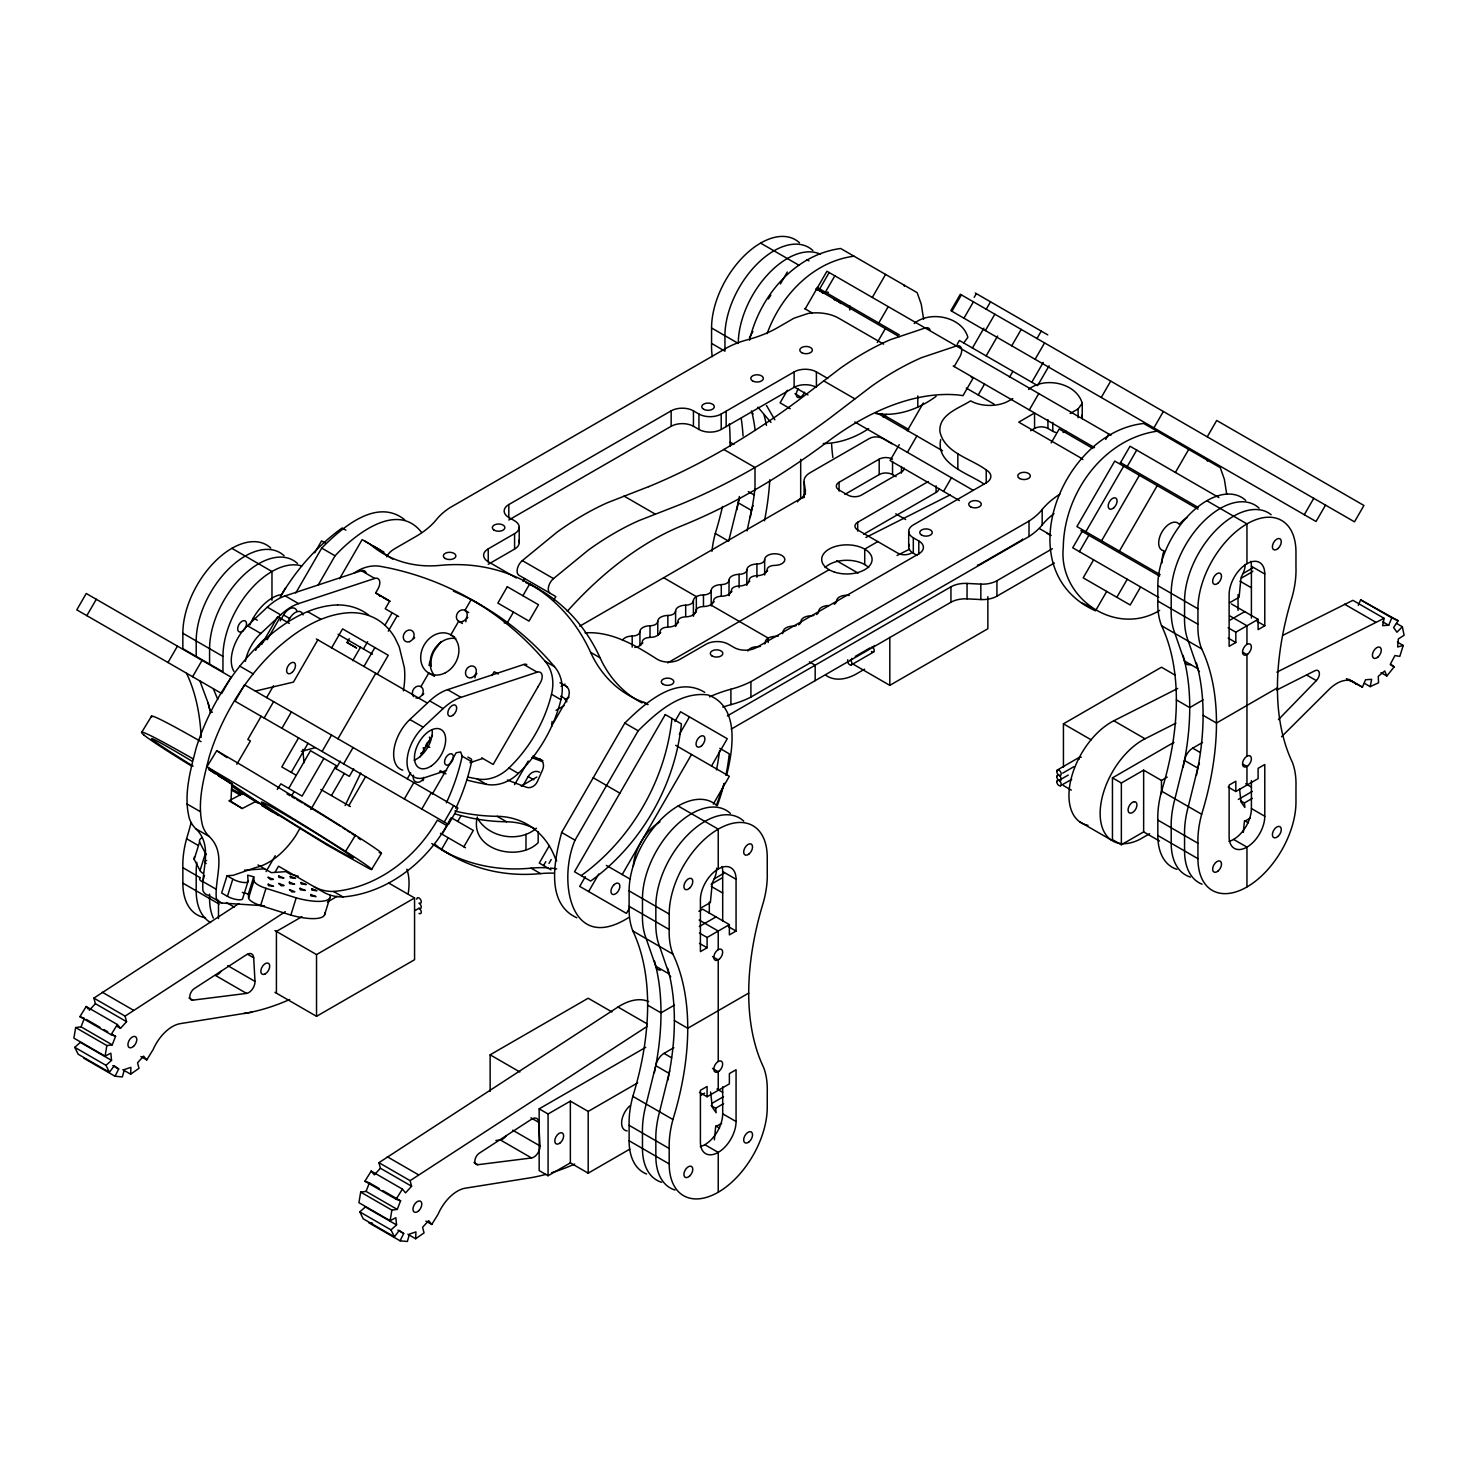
<?xml version="1.0" encoding="UTF-8"?>
<svg xmlns="http://www.w3.org/2000/svg" width="1478" height="1478" viewBox="0 0 1478 1478"><rect width="100%" height="100%" fill="white"/><g stroke="black" fill="none" stroke-linecap="round" stroke-linejoin="round"><path stroke-width="1.5" d="M264.47 905.792L221.737 903.021L208.361 895.317A20.932 12.083 -60 0 1 202.948 890.661C201.119 870.357 213.682 845.785 195.798 828.733A61.411 35.454 -60 0 1 189.313 818.35C183.346 795.201 190.311 770.759 196.094 748.256A150.257 86.759 -60 0 1 239.806 666.153A147.449 85.133 -60 0 1 263.878 640.38C284.441 622.256 309.345 605.832 337.594 604.927M221.737 903.021A20.932 12.083 -60 0 1 216.305 898.384C214.476 878.08 227.039 853.508 209.174 836.456A61.411 35.454 -60 0 1 202.671 826.073C196.703 802.923 203.687 778.481 209.451 755.979A150.257 86.759 -60 0 1 253.163 673.857A147.449 85.133 -60 0 1 277.254 648.103C297.799 629.979 322.721 613.555 350.97 612.649A138.803 80.145 -60 0 1 395.069 638.126L399.245 646.884L404.325 667.446A81.678 47.148 -60 0 1 403.383 690.854M122.822 1069.684L130.618 1074.192L130.932 1067.356L124.429 1069.518L122.36 1076.926L115.044 1076.261L83.858 1058.248M407.854 1234.241L415.651 1238.749L415.946 1231.913L409.461 1234.075L407.374 1241.483L400.076 1240.818L368.872 1222.805L372.53 1223.137M231.843 783.746L230.938 801.242L242.263 808.521L256.211 801.224L327.081 845.065L369.352 868.713A60.931 2.088 31.4 0 0 345.593 851.383L355.422 835.255A156.502 5.358 31.4 0 0 219.372 752.21L216.749 750.695L206.902 766.823L231.843 783.746L218.485 776.024M714.373 1139.834L715.648 1126.735L721.634 1123.298M1243.312 832.391L1244.384 821.491L1250.351 818.036M111.663 1034.046L115.561 1036.3L112.236 1044.854L81.05 1026.84L75.655 1027.561L73.9 1038.129L105.086 1056.123L110.85 1053.167L111.534 1060.391L105.973 1065.324L74.768 1047.329L80.348 1042.378L111.534 1060.391M105.086 1056.123L106.859 1045.574L75.655 1027.561M383.042 1190.714L400.593 1200.857L397.249 1209.41L366.064 1191.397L360.687 1192.118L358.914 1202.686L390.118 1220.68L395.864 1217.724L396.566 1224.948L390.986 1229.881L359.801 1211.868L365.362 1206.935L396.566 1224.948M390.118 1220.68L391.873 1210.131L360.687 1192.118M747.037 530.898L751.471 510.427A12.064 6.965 -60 0 1 753.152 505.605M722.502 506.492A255.509 147.523 -60 0 1 715.297 533.466L728.672 541.188L738.15 502.742A12.064 6.965 -60 0 1 739.831 497.901M675.021 1190.03A69.318 40.017 -60 0 1 655.844 1156.202L655.844 1140.757A85.225 49.199 -60 0 1 659.576 1111.807L669.054 1073.361A12.064 6.965 -60 0 1 669.7 1070.94M1202.076 884.195A69.318 40.017 -60 0 1 1184.562 850.94L1184.562 835.513A85.225 49.199 -60 0 1 1188.294 806.545L1197.79 768.098A12.064 6.965 -60 0 1 1199.452 763.276M661.645 1182.308A69.318 40.017 -60 0 1 642.468 1148.48L642.468 1133.053A85.225 49.199 -60 0 1 646.2 1104.084L655.733 1065.656A12.064 6.965 -60 0 1 663.991 1053.389L673.82 1047.699M1190.381 877.064A69.318 40.017 -60 0 1 1171.204 843.236L1171.204 827.791A85.225 49.199 -60 0 1 1174.936 798.822L1184.451 760.413A12.064 6.965 -60 0 1 1192.709 748.145L1202.538 742.455M1364.323 683.261L1370.161 686.642L1371.658 679.344L1365.58 679.751L1362.439 687.141L1346.421 678.624M1282.719 635.411L1352.906 600.327L1384.11 618.34L1382.614 625.637L1388.692 625.249L1391.814 617.841L1360.628 599.846L1358.282 605.389M940.692 439.631C935.463 464.609 969.55 473.644 984.33 484.304M726.677 774.915C733.18 749.087 739.721 706.576 708.128 694.956C680.139 691.15 656.638 712.599 638.163 730.797L575.016 840.188C557.612 880.463 570.305 954.437 628.63 917.561M749.549 340.18C759.71 296.413 794.388 254.733 840.649 248.489L917.154 292.662L921.256 304.228L923.621 319.266M202.726 873.202A14.004 4.157 17.3 0 1 200.029 870.579L194.191 859.309L199.567 842.072A35.915 10.642 17.3 0 1 202.098 837.675M200.029 870.579L205.424 853.342L199.567 842.072M204.5 875.475L202.486 881.941A9.515 2.827 17.3 0 1 200.047 878.098M300.459 827.458L295.859 835.458A60.469 34.918 -60 0 1 255.934 867.475L233.136 875.327L227.021 875.752L221.645 892.989L227.427 896.333A9.515 2.827 17.3 0 0 237.348 899.64A9.515 2.827 17.3 0 0 242.706 898.421L248.082 881.184L247.694 875.161L253.736 876.823L253.976 880.703L248.6 897.94A14.004 4.157 17.3 0 0 260.608 905.552L290.833 915.104A35.915 10.642 17.3 0 0 324.717 912.61M227.427 896.333L232.803 879.096L227.021 875.752M248.6 897.94L248.359 894.061L253.736 876.823M260.608 905.552L265.985 888.315A14.004 4.157 17.3 0 1 253.976 880.703M290.833 915.104L296.21 897.867A35.915 10.642 17.3 0 0 330.111 895.354M324.476 915.141L329.853 897.903M1397.375 642.099L1403.232 645.48L1399.795 656.38L1394.955 655.548L1390.521 663.825L1394.142 666.892L1386.826 676L1380.988 672.619M704.784 692.388C676.13 674.633 644.39 703.787 624.806 723.075L561.658 832.465C554.527 859.291 545.105 903.354 576.826 917.783M724.331 783.285L716.442 805.307M634.819 647.493A10.087 5.82 0 0 0 642.283 641.877A7.723 4.452 0 0 1 647.05 637.757L650.024 637.406A10.087 5.82 0 0 0 660.112 631.586A7.723 4.452 0 0 1 664.878 627.466L667.853 627.115A10.087 5.82 0 0 0 677.94 621.296A7.723 4.452 0 0 1 682.707 617.176L685.681 616.825A10.087 5.82 0 0 0 695.769 611.005A7.723 4.452 0 0 1 703.473 606.553A10.087 5.82 0 0 0 713.56 600.733A7.723 4.452 0 0 1 721.282 596.281A10.087 5.82 0 0 0 731.351 590.443L731.979 588.724A7.723 4.452 0 0 1 739.092 585.99A10.087 5.82 0 0 0 749.18 580.152L749.789 578.434A7.723 4.452 0 0 1 756.921 575.699A10.087 5.82 0 0 0 767.008 569.861L767.618 568.143A7.723 4.452 0 0 1 774.749 565.39A10.087 5.82 0 0 0 784.836 559.571A10.087 5.82 0 0 0 774.749 553.751A10.087 5.82 0 0 0 764.662 559.571A7.723 4.452 0 0 1 759.895 563.691L756.921 564.042A10.087 5.82 0 0 0 746.833 569.861A7.723 4.452 0 0 1 742.085 573.981L739.092 574.332A10.087 5.82 0 0 0 729.024 580.152A7.723 4.452 0 0 1 724.257 584.272L721.282 584.623A10.087 5.82 0 0 0 711.195 590.443A7.723 4.452 0 0 1 703.473 594.913A10.087 5.82 0 0 0 693.385 600.733A7.723 4.452 0 0 1 685.681 605.186A10.087 5.82 0 0 0 675.594 611.005L674.984 612.723A7.723 4.452 0 0 1 667.853 615.476A10.087 5.82 0 0 0 657.765 621.296L657.156 623.014A7.723 4.452 0 0 1 650.024 625.767A10.087 5.82 0 0 0 639.937 631.586L639.327 633.305A7.723 4.452 0 0 1 632.196 636.057A10.087 5.82 0 0 0 622.46 640.362M81.05 1026.84L84.375 1018.287L79.886 1016.679L86.186 1006.518L117.372 1024.531L120.512 1028.319L126.572 1021.686L125.094 1016.125L93.89 998.112L238.789 903.631M366.064 1191.397L369.389 1182.843L364.918 1181.236L371.2 1171.075L402.385 1189.088L405.526 1192.875L411.605 1186.243L410.108 1180.663L378.922 1162.669L617.989 1007.035A59.877 34.567 -60 0 1 648.62 1001.585M767.137 333.64C780.587 295.859 812.863 261.551 854.007 256.193M1028.596 389.453C1044.595 376.262 1076.52 382.857 1082.229 403.328L1078.109 408.926L1070.146 413.526M345.113 805.528L360.78 772.976M115.044 1076.261L118.683 1069L114.231 1065.86L109.409 1072.271L78.205 1054.257L74.768 1047.329M400.076 1240.818L403.697 1233.539L399.263 1230.398L394.423 1236.827L363.218 1218.814L359.801 1211.868M86.832 615.642L96.292 599.274M167.993 662.514L177.452 646.126M192.602 676.721L202.061 660.352M231.141 677.127L221.682 693.515L76.801 609.86L86.241 593.491L231.473 677.33M261.68 644.482L277.716 616.696L289.355 623.42M314.703 552.809L321.576 540.893L325.566 543.183M267.185 639.734L279.785 617.896M295.766 593.011L321.705 548.098C341.529 528.089 376.557 497.181 404.658 519.739M280.229 620.797L283.573 614.996A11.344 6.54 -60 0 1 297.004 611.393M287.416 622.349L289.633 618.488A11.344 6.54 -60 0 1 303.064 614.903M318.158 585.103L335.063 555.802C354.591 534.703 397.046 500.802 421.563 532.394M266.65 697.634L273.522 685.718M339.607 578.655L362.165 539.581L383.911 552.125M261.163 716.294L247.805 739.443L250.41 740.94L236.813 764.292M264.137 718.012L273.596 701.644M317.825 639.863L293.438 682.097L255.324 691.094M281.947 728.303L291.406 711.916M331.626 647.826L342.563 628.889L388.252 655.271L377.315 674.208M347.053 642.487L356.512 647.937L347.053 642.487L349.27 638.662M298.556 737.891L281.799 766.934L295.6 774.915M352.706 660.703L360.466 647.253M291.24 772.403L308.015 743.342M363.44 648.953L367.634 641.674M288.727 788.402L310.491 750.695L336.208 765.549L310.842 809.482M384.908 625.305L391.818 613.333M363.939 666.486L374.876 647.549M388.289 631.161L397.231 615.698M322.093 751.471L331.552 735.102M323.867 758.417L302.085 796.125L280.838 783.857L277.273 789.418M337.945 738.797L375.763 673.303M266.058 871.614L275.222 855.744M275.204 871.983L278.548 866.2L323.146 891.955A54.427 44.432 -60 0 0 342.97 896.924A130.304 106.398 -60 0 0 446.781 825.592A186.801 152.53 -60 0 0 450.975 817.999M335.968 768.652L340.309 761.133M343.617 763.904L353.076 747.535M331.589 795.367L344.263 773.437M353.667 768.856L349.325 776.375L334.712 767.932M348.845 805.658L365.62 776.615M420.934 686.605L428.768 673.044L434.44 676.333M407.263 778.814L410.699 772.865M419.881 756.995L432.481 735.157M522.972 581.408L524.635 578.545M404.344 798.97L413.803 782.601M506.88 623.476L513.439 612.114M522.898 595.726L529.715 583.902L539.174 589.371M491.971 675.557L494.206 671.696L498.197 674.005M421.803 809.039L431.262 792.67M432.315 794.111L456.185 752.745L460.637 751.969L462.189 756.219A186.801 152.53 -60 0 1 446.338 802.85M553.566 600.456L555.82 596.558L518.575 575.053A9.348 5.395 -60 0 1 522.325 560.605L557.206 532.025A302.196 174.478 -60 0 1 607.366 502.742L648.842 486.558M444.25 822.008L453.691 805.621M442.107 834.257L451.566 817.888L473.311 830.433L463.852 846.802M448.259 837.804L441.423 849.628L450.882 855.097M457.718 821.435L460.988 815.745M538.103 686.623L493.172 764.459L481.699 757.844M749.475 337.52L752.912 331.552M780.421 283.924L787.294 272.026M514.566 784.689L528.219 761.059M522.602 786.222L528.182 776.56A9.459 7.723 -60 0 1 539.599 772.237M805.177 308.92L826.923 271.25L1110.939 435.234M819.699 288.912L829.158 272.543M825.371 292.182L834.83 275.813M787.368 390.247L780.088 402.847L790.231 408.704M549.41 845.508L539.267 863.06L551.017 869.84M543.571 865.535L545.825 861.637M872.297 297.447L885.581 274.428M548.966 863.448L551.22 859.549M878.763 323.017L888.223 306.648M877.304 342.508L885.322 328.615M585.343 876.657L579.709 886.394L626.432 913.386L629.813 907.529M674.91 721.504L680.545 711.749L727.268 738.723L711.509 766.01M588.632 891.548L598.756 873.997M679.326 734.437L689.45 716.904M622.201 874.551L691.519 754.482M951.943 311.267L961.402 294.898M974.205 297.337L976.348 293.623M963.952 318.213L973.411 301.826M899.252 444.656L890.089 460.545L959.407 500.562M907.27 430.763L923.325 402.977M957.116 344.448L959.407 340.476L1037.611 385.61L1049.121 365.805M986.232 309.235L990.519 301.826M954.178 366.562L960.238 356.069A9.348 5.395 -60 0 0 956.488 345.944L921.607 357.639A302.196 174.478 -60 0 0 871.447 386.312L829.989 417.997A744.487 429.839 -60 0 1 754.999 467.491A744.487 429.839 -60 0 1 680.028 504.571L638.57 520.755A302.196 174.478 -60 0 0 588.392 550.038L553.511 578.6A9.348 5.395 -60 0 0 549.761 593.048M907.4 452.342L916.859 435.973M972.45 347.995L983.905 328.153M985.383 330.573L994.842 314.204M713.301 804.087L729.338 776.301L675.686 745.337M986.14 355.902L997.613 336.06M978.233 394.995L984.533 384.077M1011.746 345.797L1021.206 329.428M943.555 491.417L951.592 477.523M1009.456 377.296L1012.892 371.347M1036.965 338.536L1041.251 331.109M1035.117 359.283L1044.576 342.914M1031.792 382.266L1043.246 362.406M1029.316 409.942L1038.775 393.573M1051.172 442.901L1059.19 429.008L1092.87 448.444M1101.258 397.471L1110.699 381.102M1105.673 439.465L1108.814 434.015M1120.564 462.614L1130.023 446.245L1218.907 497.569M1082.173 531.415L1072.714 547.784L1158.715 597.426M1085.831 531.711L1123.649 466.217M1127.252 466.475L1136.711 450.106M1079.402 551.645L1088.861 535.276M1153.912 427.881L1163.352 411.494M1101.59 540.8L1139.409 475.325M1093.591 559.848L1083.189 577.843L1130.208 605.001L1140.61 586.988M1119.419 551.091L1157.237 485.615M1106.708 591.422L1095.512 610.82C1006.592 570.877 1061.389 432.241 1143.75 423.484L1220.255 467.658L1224.357 479.223L1226.722 494.262M1175.398 472.443L1188.681 449.423M1207.249 436.841L1216.69 420.473L1363.935 505.476L1354.495 521.845L960.33 294.27L950.871 310.657L1316.048 521.494L1325.507 505.125M1116.851 597.278L1127.234 579.265M1304.298 514.714L1313.757 498.326M537.992 686.771L540.338 682.762A9.016 5.21 -60 0 0 541.946 674.541A9.016 5.21 -60 0 0 537.161 672.194L523.785 664.472L447.594 689.653A49.975 28.858 -60 0 0 429.728 700.905L409.868 719.509A32.571 18.808 -60 0 0 393.998 749.457A32.571 18.808 -60 0 0 402.773 770.186M141.666 732.367L151.495 716.239M371.588 869.47L381.435 853.342M79.886 1016.679L111.09 1034.692L117.372 1024.531M140.909 1056.53L146.747 1059.911L153.028 1049.75A32.904 18.992 -60 0 1 180.316 1023.626L252.35 1012.134M364.918 1181.236L396.104 1199.249L402.385 1189.088M425.923 1221.087L431.779 1224.468L438.061 1214.306A32.904 18.992 -60 0 1 465.33 1188.183L528.995 1178.021A287.175 165.795 -60 0 0 545.825 1174.4M291.831 795.275L294.214 791.58M1360.628 599.846L1398.114 620.742L1393.625 627.522L1396.95 632.233L1402.345 626.746L1396.488 623.365M440.998 641.544L437.562 646.348A21.117 17.237 -60 0 0 431.04 661.091L431.225 666.245M89.308 1010.305L95.386 1003.673L93.89 998.112M378.922 1162.669L380.4 1168.23L374.34 1174.862L371.2 1171.075M1278.433 719.62L1316.344 680.619A6.799 3.935 -60 0 0 1319.337 672.859A6.799 3.935 -60 0 0 1314.884 670.753L1276.678 690.06M883.29 417.387L886.264 414.357M1281.555 736.728L1328.87 689.616A32.904 18.992 -60 0 1 1356.157 684.24M233.912 671.345A32.571 18.808 -60 0 1 247.473 625.748L267.333 607.144A49.975 28.858 -60 0 1 285.199 595.893L361.389 570.711A9.016 5.21 -60 0 1 366.174 573.076M245.33 661.313A32.571 18.808 -60 0 1 260.83 633.471L280.691 614.866A49.975 28.858 -60 0 1 298.574 603.615L374.765 578.434A9.016 5.21 -60 0 1 379.55 580.78A9.016 5.21 -60 0 1 377.943 589.001L375.597 593.029L390.007 601.38M446.559 770.426L425.239 777.465A32.571 18.808 -60 0 1 407.06 763.165A32.571 18.808 -60 0 1 423.225 727.213L443.086 708.627A49.975 28.858 -60 0 1 460.97 697.376L537.161 672.194M963.748 342.914L967.868 337.317C962.16 316.809 930.179 310.232 914.18 323.479M930.142 330.074A9.348 5.395 -60 0 0 925.302 327.931L890.421 339.644A302.196 174.478 -60 0 0 840.243 368.299L798.785 399.984A744.487 429.839 -60 0 1 648.639 486.668M125.094 1016.125L285.346 911.667M130.618 1074.192L139.024 1068.317L137.546 1062.756L143.606 1056.123L146.747 1059.911M410.108 1180.663L647.272 1026.305M415.651 1238.749L424.057 1232.874L422.56 1227.313L428.638 1220.68L431.779 1224.468M868.621 428.638C855.263 437.636 839.412 443.382 823.228 443.548M508.801 517.817L508.801 504.571L671.16 410.847A15.759 9.09 0 0 1 693.441 410.847L698.928 414.025A15.759 9.09 0 0 0 721.209 414.025L794.129 371.92A15.759 9.09 0 0 1 816.41 371.92L827.772 378.479M508.801 520.016L671.16 426.292A15.759 9.09 0 0 1 693.441 426.292L698.928 429.451A15.759 9.09 0 0 0 721.209 429.451L794.129 387.365A15.759 9.09 0 0 1 816.41 387.365L816.41 371.92M488.239 562.083L488.239 548.855L514.584 533.65A15.759 9.09 0 0 0 514.584 520.773L508.801 517.448A15.759 9.09 0 0 1 508.801 504.571M488.239 564.3L514.584 549.077A15.759 9.09 0 0 0 518.667 540.301M875.678 413.526C897.368 416.944 918.743 409.11 936.11 396.363M579.782 626.155L799.432 499.342A20.304 11.713 0 0 0 805.307 490.049L804.106 482.087A20.304 11.713 0 0 1 809.981 472.794L869.397 438.486A9.459 5.45 0 0 1 882.754 438.486L891.991 443.806M839.079 491.121L839.079 482.29L879.188 459.141A9.459 5.45 0 0 1 892.546 459.141M844.806 494.428L879.188 474.567A9.459 5.45 0 0 1 892.546 474.567L896.111 476.637M1012.8 398.58L1008.846 400.852A27.029 15.611 0 0 1 970.621 400.852C959.277 408.224 938.308 414.487 939.953 431.835C944.793 453.266 971.12 458.531 986.232 469.967L986.232 483.195M561.104 686.365L565.058 684.074M857.683 531.101L857.683 522.27L928.258 481.532M565.058 699.519L569.012 697.228M1030.609 430.726L1034.563 428.435A9.459 5.45 0 0 1 1047.939 428.435L1052.798 431.262A9.459 5.45 0 0 0 1055.865 432.444M556.042 710.345L563.986 705.745M863.577 534.315L936.091 492.433A9.459 5.45 0 0 0 938.863 488.59M667.686 662.883L829.066 569.714M877.766 541.595L864.722 549.132L864.722 564.559M521.124 786.13L536.828 777.058M301.918 916.711L276.423 931.417L276.423 993.179M327.395 901.986L337.206 896.333M709.532 696.877A104.827 60.524 0 0 1 730.908 689.228A82.362 47.555 0 0 0 750.916 681.635L1029.021 521.069A82.362 47.555 0 0 0 1042.175 509.522A104.827 60.524 0 0 1 1059.911 494.169M722.779 707.094A104.827 60.524 0 0 1 730.908 704.655A82.362 47.555 0 0 0 750.916 697.062L1029.021 536.514A82.362 47.555 0 0 0 1042.175 524.949A104.827 60.524 0 0 1 1054.017 513.66M727.305 715.925L950.945 586.821A20.304 11.713 0 0 1 967.055 583.422L980.838 584.124A20.304 11.713 0 0 0 996.929 580.725L1052.391 548.707M274.945 930.567L316.532 954.585L414.561 897.977L414.561 959.721L316.532 1016.328L274.945 992.311M477.727 818.646C489.033 837.823 519.295 843.014 536.422 828.234M415.318 910.411L419.031 908.268A3.159 1.811 60 0 0 421.248 906.993A3.159 1.811 60 0 0 419.031 903.132A3.159 1.811 60 0 0 421.248 901.839A3.159 1.811 60 0 0 419.031 897.977A3.159 1.811 60 0 0 416.796 899.271M855.282 656.398L870.136 647.826M731.296 729.06L950.945 602.248A20.304 11.713 0 0 1 967.055 598.867L980.838 599.551A20.304 11.713 0 0 0 996.929 596.17L1054.368 563.007M477.32 817.02C468.988 849.924 518.316 862.598 538.177 842.663L538.177 831.634M847.559 661.608A3.159 1.811 60 0 0 851.291 664.915L873.572 652.057M864.612 669.164L854.931 674.744A59.877 34.567 -60 0 1 825.796 675.206M852.178 663.622L889.811 685.349L987.858 628.741L987.858 596.724M714.225 878.837L723.869 873.276M1242.961 573.593L1252.587 568.014M711.14 884.25L722.095 877.914M1241.686 577.935L1250.813 572.67A11.344 6.54 -60 0 0 1252.901 571.155M700.775 908.065L710.364 902.522L712.285 882.902L714.65 877.95A21.117 12.193 -60 0 0 716.664 868.177M1229.493 602.802L1239.1 597.26L1241.003 577.639L1243.386 572.707A21.117 12.193 -60 0 0 1245.326 564.448M698.909 911.316L702.623 909.173L729.375 924.618L729.375 934.909L736.062 931.048L736.062 879.262A25.2 14.558 -60 0 0 718.234 868.972L718.234 829.14L678.125 805.99M699.297 926.54L715.999 916.896M1229.862 620.206L1244.716 611.633M490.142 1091.411L490.142 1054.812L588.189 998.223L611.947 1011.931M1063.439 767.285L1063.439 723.832L1161.468 667.225L1175.324 675.243M699.445 933.061L707.094 937.477L729.375 924.618M1228.181 627.799L1235.811 632.214L1258.092 619.356L1258.092 629.646L1264.78 625.785L1264.78 574.018A25.2 14.558 -60 0 0 1246.952 563.709L1246.952 523.896L1206.842 500.728M707.094 937.477L707.094 947.767L700.406 951.629L700.406 899.843A25.2 14.558 -60 0 1 718.234 868.972M1235.811 632.214L1235.811 642.505L1229.123 646.366L1229.123 594.599A25.2 14.558 -60 0 1 1246.952 563.709M1057.398 769.983L1079.679 757.124M1062.682 773.142L1073.822 766.712M1058.969 780.439L1068.261 775.082M674.337 1005.151L660.999 1012.855L647.641 1005.132M1203.074 699.888L1189.735 707.592L1176.359 699.87M1060.557 785.742L1071.698 779.312M629.776 1149.145L588.189 1173.162L570.36 1162.872L548.079 1175.731L539.156 1170.594L539.156 1108.851L645.757 1047.311M1159.491 841.037L1143.639 831.892L1121.359 844.751L1112.454 839.615L1112.454 777.853L1173.938 742.362M748.718 993.087L687.732 1028.282L674.374 1020.559M1277.435 687.824L1216.468 723.038L1203.092 715.315M539.156 1108.851L548.079 1113.987L570.36 1101.128L588.189 1111.419L637.702 1082.838M1112.454 777.853L1121.359 783.007L1143.639 770.149L1161.468 780.439L1167.195 777.132M1149.625 833.721L1139.944 839.301A59.877 34.567 -60 0 1 1100.223 810.517A59.877 34.567 -60 0 1 1145.025 738.778L1175.915 723.167M700.775 1095.364L704.6 1093.147M699.445 1092.353L707.094 1096.75L729.375 1083.891L729.375 1073.601L736.062 1069.739L736.062 1121.525A25.2 14.558 -60 0 1 718.234 1152.397L718.234 1192.229A69.318 40.017 -60 0 1 669.201 1163.925L629.111 1140.757L629.111 1125.331A85.225 49.199 -60 0 1 632.843 1096.362A255.509 147.523 -60 0 0 632.843 930.974A85.225 49.199 -60 0 1 629.111 906.328L629.111 890.901A69.318 40.017 -60 0 1 662.366 818.091A69.318 40.017 -60 0 1 717.015 805.676M1228.181 787.09L1235.811 791.506L1258.092 778.647L1258.092 768.338L1264.78 764.495L1264.78 816.262A25.2 14.558 -60 0 1 1246.952 847.134L1246.952 886.966A69.318 40.017 -60 0 1 1197.937 858.663L1157.828 835.513L1157.828 820.068A85.225 49.199 -60 0 1 1161.56 791.118A255.509 147.523 -60 0 0 1161.56 625.73A85.225 49.199 -60 0 1 1157.828 601.084L1157.828 585.639A69.318 40.017 -60 0 1 1191.083 512.829A69.318 40.017 -60 0 1 1245.732 500.432M711.583 1103.567L723.536 1096.676M1238.305 799.469L1252.254 791.414M711.103 1105.599L715.648 1108.223L723.61 1103.623M1241.335 801.205L1244.384 802.96L1252.346 798.36M256.211 801.224L242.835 793.501L228.905 800.799L242.263 808.521M865.886 537.475L950.336 494.797M897.072 555.488L909.432 549.243M1087.974 825.297A59.877 34.567 -60 0 1 1071.125 778.758A59.877 34.567 -60 0 1 1113.839 720.765L1177.67 688.489M1276.844 672.157L1384.11 618.34M1159.639 610.432C1115.299 637.351 1058.008 597.759 1063.292 547.266C1063.901 494.132 1102.662 439.058 1157.108 431.188M1370.161 686.642L1378.568 682.799L1378.253 676.333L1384.757 670.975L1386.826 676M315.387 747.646L301.346 751.397M469.986 762.685L482.77 758.454M1403.232 645.48L1397.652 646.976L1398.336 638.939L1404.1 635.263L1402.345 626.746M106.859 1045.574L112.236 1044.854M391.873 1210.131L397.249 1209.41M188.962 997.909L192.861 1000.144L246.549 993.401A8.776 5.062 -60 0 0 254.992 981.392L253.68 957.781L247.842 954.4M495.887 1140.517L500.377 1139.944A8.776 5.062 -60 0 0 506.289 1135.64M473.976 1162.465L477.874 1164.701L531.563 1157.958A8.776 5.062 -60 0 0 540.024 1145.949L538.713 1122.338L530.916 1117.83M813.935 615.476L810.96 615.827A10.087 5.82 0 0 0 800.873 621.647A7.723 4.452 0 0 1 798.619 624.806M796.125 625.767L793.132 626.118A10.087 5.82 0 0 0 783.063 631.937A7.723 4.452 0 0 1 782.472 633.637M244.424 870.209L264.636 868.805M585.029 632.843C611.874 631.106 635.78 645.572 657.488 659.428A15.759 9.09 0 0 0 679.769 659.428L706.114 644.223A15.759 9.09 0 0 1 728.395 644.223L734.178 647.549A15.759 9.09 0 0 0 756.459 647.549L918.799 553.825A15.759 9.09 0 0 0 918.799 540.966L913.312 537.789A15.759 9.09 0 0 1 913.312 524.93L986.232 482.826A15.759 9.09 0 0 0 986.232 469.967M467.879 757.069L471.519 759.175L471.648 761.669A186.801 152.53 -60 0 1 455.797 808.318M468.397 777.206L477.061 778.888L486.521 784.356A40.276 32.886 -60 0 0 518.372 773.437A127.865 104.402 -60 0 0 560.956 699.685A40.276 32.886 -60 0 0 554.472 666.652L548.689 659.982A415.909 339.589 -60 0 0 453.413 591.126M486.521 784.356L477.856 782.656A415.909 339.589 -60 0 1 467.085 780.125M242.318 892.398L248.359 894.061M265.985 888.315L296.21 897.867M111.09 1034.692L115.561 1036.3M396.104 1199.249L400.593 1200.857M532.782 756.126L542.906 760.708M531.674 757.549L542.241 761.576M507.397 780.033L526.408 787.257A9.459 7.723 -60 0 0 537.456 781.4L542.555 769.909A9.459 7.723 -60 0 0 539.119 758.528M1391.814 617.841L1398.114 620.742M1082.136 603.098L1091.06 607.273M643.983 702.364L647.77 704.507L643.983 702.364A133.223 108.762 -60 0 1 590.59 652.315A211.095 172.372 -60 0 0 440.038 565.39A133.223 108.762 -60 0 1 369.999 544.181L364.382 540.874M240.175 795.072L231.455 790.046M193.544 759.101L191.142 757.734A156.502 5.358 31.4 0 0 143.699 734.825M975.277 293.013L1047.773 334.878M806.859 259.685L808.965 260.885M760.579 243.094L798.785 265.135M817.168 287.453L899.308 334.878M953.181 365.971L1094.533 447.594M1120.269 462.448L1198.252 507.471M971.212 377.112L973.078 378.183L963.009 395.624L957.707 394.922A283.794 163.836 -60 0 0 827.92 441.479A697.708 402.829 -60 0 1 682.079 525.688A283.794 163.836 -60 0 0 567.219 611.375M816.004 288.598L899.197 336.633M1197.956 509.116L1114.745 461.081L1076.926 526.574L1160.138 574.609M1382.835 621.869L1388.692 625.249M1344.5 604.169L1375.704 622.183M966.261 388.086L993.973 404.085M883.604 344.115L838.636 318.158A31.518 18.198 0 0 0 808.207 313.447L794.074 318.158L777.798 327.543A104.827 60.524 0 0 1 747.905 339.626A82.362 47.555 0 0 0 727.897 347.219L449.792 507.785A82.362 47.555 0 0 0 436.657 519.332A104.827 60.524 0 0 1 415.724 536.588L394.829 548.652A31.518 18.198 0 0 0 386.682 556.818M1250.794 561.307A25.2 14.558 -60 0 1 1251.404 566.296L1264.78 574.018M804.586 308.569L812.235 312.985M1390.244 664.638L1394.142 666.892M1239.95 581.15L1251.404 587.764M1231.359 603.911L1258.092 619.356M1257.131 621.37L1264.78 625.785M1348.804 679.27L1362.439 687.141M881.184 413.563L908.915 429.562M823.615 380.825L854.82 398.838M1229.77 615.864L1246.952 625.785L1246.952 644.353M877.304 413.138L942.521 450.79M1080.88 530.657L1159.565 576.087M799.469 242.78A69.318 40.017 -60 0 0 744.838 255.195A69.318 40.017 -60 0 0 711.565 327.987L738.298 343.432A69.318 40.017 -60 0 1 767.581 274.723A69.318 40.017 -60 0 1 820.438 254.271M1157.828 585.639L1197.937 608.788L1197.937 624.233A85.225 49.199 -60 0 0 1201.669 648.879A255.509 147.523 -60 0 1 1201.669 814.267A85.225 49.199 -60 0 0 1197.937 843.236L1197.937 858.663M1306.589 675.003L1316.344 680.619M793.945 386.83L807.967 394.94M854.801 421.969L973.226 490.345M1039.81 528.791L1050.858 535.165M1047.126 533.392L1050.803 535.516M1228.181 638.108L1235.811 642.505M711.565 327.987L711.565 343.432L724.941 351.154L724.941 335.709A69.318 40.017 -60 0 1 758.196 262.918A69.318 40.017 -60 0 1 812.845 250.503M1157.828 601.084L1197.937 624.233M794.961 393.702L800.688 397.009M1243.127 652.445L1246.952 654.662L1246.952 756.2M1161.56 625.73L1201.669 648.879M1259.108 508.155A69.318 40.017 -60 0 0 1204.459 520.552A69.318 40.017 -60 0 0 1171.204 593.362L1171.204 608.788A85.225 49.199 -60 0 0 1174.936 633.452L1184.451 660.962L1197.79 668.666A12.064 6.965 -60 0 0 1199.452 671.566M895.76 513.827L905.663 519.535M730.095 442.236L733.919 444.435M909.229 544.44A15.759 9.09 0 0 0 913.312 553.234L916.97 555.34M723.814 449.478L754.999 467.491L754.999 489.846M1243.127 764.292L1246.952 766.491L1246.952 785.077M748.311 491.564L754.02 494.871M1192.709 748.145L1200.339 752.542M1245.677 783.765L1251.404 787.072M738.15 502.742L751.471 510.427M1184.451 760.413L1197.79 768.098M836.603 560.716L858.053 573.094M1113.839 720.765L1145.025 738.778M1251.404 780.587L1251.404 808.54L1264.78 816.262M1244.439 820.659L1248.263 822.858M1063.439 723.832L1091.152 739.831M1161.56 791.118L1201.669 814.267M1233.576 839.412L1246.952 847.134A25.2 14.558 -60 0 1 1229.123 836.844L1229.123 785.077L1235.811 781.215L1235.811 791.506M623.993 496.072L655.197 514.085M1157.828 820.068L1197.937 843.236M1063.439 785.575L1071.347 790.157M663.659 577.732L696.341 596.613L696.341 612.04M710.604 604.835L768.209 638.108L768.209 642.505M809.39 661.885L815.172 665.211L815.172 680.637M1079.624 821.75L1110.809 839.763M522.325 560.605L553.511 578.6M516.358 577.953L488.239 561.714A15.759 9.09 0 0 1 488.239 548.855M590.59 652.315L600.05 657.765A133.223 108.762 -60 0 0 642.099 702.937M480.701 604.927L471.242 599.477L464.942 610.377L468.729 612.557M345.889 530.177L342.102 527.997A188.26 153.712 -60 0 0 280.247 597.075M719.786 748.348L729.245 753.817A188.26 153.712 -60 0 1 725.901 775.377M353.833 573.335A40.276 32.886 -60 0 1 380.899 566.443L389.564 568.125A415.909 339.589 -60 0 1 539.23 654.532L545.031 661.183L554.472 666.652M462.429 623.476L458.642 621.296L450.827 634.856L454.596 637.036M559.959 682.688L567.478 687.011M361.389 570.711L374.765 578.434M321.705 548.098L335.063 555.802M624.806 723.075L638.163 730.797M560.735 696.156L563.986 698.041A9.459 5.45 0 0 1 566.758 701.884M376.04 593.066L389.749 600.973L385.241 608.788L398.69 616.548M545.031 661.183A40.276 32.886 -60 0 1 551.516 694.235L560.956 699.685M384.169 598.017L387.993 600.216M231.861 548.338L271.97 571.506L271.97 600.271M285.199 595.893L298.574 603.615M447.594 689.653L460.97 697.376M307.59 611.596L320.948 619.3M593.232 777.779L619.892 793.169M338.037 634.284L372.438 654.163M283.573 614.996L289.633 618.488M267.333 607.144L280.691 614.866M429.728 700.905L443.086 708.627M722.077 866.57A25.2 14.558 -60 0 1 722.687 871.54L736.062 879.262M316.347 638.995L427.253 703.029M253.348 617.933L257.301 620.206M528.182 776.56L533.854 779.83M477.061 778.888A40.276 32.886 -60 0 0 508.912 767.987L518.372 773.437M711.232 886.394L722.687 893.008M247.473 625.748L260.83 633.471M409.868 719.509L423.225 727.213M462.189 756.219L471.648 761.669M425.664 745.004L429.765 747.369M728.414 926.632L736.062 931.048M561.658 832.465L575.016 840.188M606.368 865.406L630.256 879.188M440.185 770.611L444.139 772.883M699.131 920.018L718.234 931.048L718.234 949.615M182.847 633.249L222.956 656.398L222.956 671.843L182.847 648.694L182.847 633.249A69.318 40.017 -60 0 1 216.102 560.439A69.318 40.017 -60 0 1 270.751 548.042M239.806 666.153L253.181 673.876M629.111 890.901L669.201 914.051L669.201 929.477A85.225 49.199 -60 0 0 672.933 954.141A255.509 147.523 -60 0 1 672.933 1119.53A85.225 49.199 -60 0 0 669.201 1148.48L669.201 1163.925M454.873 810.997A259.056 211.52 -60 0 0 497.125 816.318L506.584 821.786A89.474 73.05 -60 0 1 534.962 828.862M699.445 943.352L707.094 947.767M629.111 906.328L669.201 929.477M712.507 956.599L718.234 959.906L718.234 1061.463M431.798 843.55A211.095 172.372 -60 0 0 531.101 868.14L540.56 873.609A133.223 108.762 -60 0 1 553.493 873.147M632.843 930.974L672.933 954.141M446.781 825.592L437.34 820.142A130.304 106.398 -60 0 1 333.529 891.456A54.427 44.432 -60 0 1 313.687 886.486M440.462 833.296L465.515 847.762M730.372 813.399A69.318 40.017 -60 0 0 675.742 825.814A69.318 40.017 -60 0 0 642.468 898.606L642.468 914.051A85.225 49.199 -60 0 0 646.2 938.696L655.733 966.224L669.054 973.91A12.064 6.965 -60 0 0 670.735 976.829M320.818 789.474L350.415 806.563M222.236 777.225L208.878 769.502L215.271 773.844M617.989 1007.035L647.235 1023.921M278.769 815.579L261.588 805.528M712.507 1068.446L718.234 1071.753L718.234 1090.321M388.825 883.105L414.561 897.977M663.991 1053.389L671.603 1057.786M716.959 1089.027L722.687 1092.334M655.733 1065.656L669.054 1073.361M187.041 803.995L200.417 811.718M722.687 1086.792L722.687 1113.802L736.062 1121.525M333.529 891.456L342.97 896.924M715.721 1125.903L719.527 1128.12M195.798 828.733L209.174 836.456M257.948 864.944L271.324 872.648L285.901 871.632L290.205 874.126A35.915 10.642 17.3 0 1 298.279 876.269M191.05 822.95A255.509 147.523 -60 0 1 186.579 838.728L198.034 845.342M632.843 1096.362L672.933 1119.53M704.858 1144.674L718.234 1152.397A25.2 14.558 -60 0 1 700.406 1142.106L700.406 1090.321L707.094 1086.459L707.094 1096.75M186.579 838.728A85.225 49.199 -60 0 0 182.847 867.678L200.029 877.599M629.111 1125.331L669.201 1148.48M202.264 881.221L215.64 888.943M226.411 902.559L234.337 907.122M490.142 1054.812L519.85 1071.975M182.847 867.678L182.847 883.123L219.132 904.074M227.704 965.633L254.992 981.392M512.718 1130.19L540.024 1145.949M246.549 993.401L215.345 975.388A8.776 5.062 -60 0 0 221.275 971.101M500.377 1139.944L531.563 1157.958M102.296 992.237L133.5 1010.25M387.328 1156.794L418.514 1174.807M95.386 1003.673L126.572 1021.686M380.4 1168.23L411.605 1186.243M116.614 1026.065L120.512 1028.319M86.315 1019.414L99.968 1027.284M103.866 1029.538L107.765 1031.792M369.389 1182.843L379.144 1188.46M112.827 1065.62L118.683 1069M397.859 1230.176L403.697 1233.539M206.902 766.823L209.451 768.301A156.502 5.358 31.4 0 1 345.667 851.439M373.842 546.324L379.458 549.65A133.223 108.762 -60 0 0 392.871 559.146M242.835 793.501L257.837 803.127M216.749 750.695L226.965 757.623M217.432 774.638L272.081 811.718M770.962 422.449L757.9 407.152M86.186 1006.518L88.274 1009.049M774.841 419.844L766.491 405.471M556.67 860.898L555.248 858.219A89.474 73.05 -60 0 0 497.125 816.318M1206.898 459.935L1207.508 461.154M903.797 284.94L904.407 286.159M390.986 1229.881L394.423 1236.827M105.973 1065.324L109.409 1072.271M213.312 688.766L217.783 699.371M199.936 681.062L208.121 703.048A255.509 147.523 -60 0 1 210.578 713.08M1197.79 668.666L1188.294 641.156A85.225 49.199 -60 0 1 1184.562 616.511L1184.562 601.066A69.318 40.017 -60 0 1 1216.819 529.272A69.318 40.017 -60 0 1 1271.135 514.714M669.054 973.91L659.576 946.419A85.225 49.199 -60 0 1 655.844 921.773L655.844 906.328A69.318 40.017 -60 0 1 689.099 833.537A69.318 40.017 -60 0 1 743.748 821.121M208.121 703.048L209.433 708.553A12.064 6.965 -60 0 0 212.444 712.211M1081.785 415.207L1082.229 418.773L1082.229 403.328M1244.384 802.96L1244.864 807.468L1241.003 801.981L1239.562 788.919M715.648 1108.223L716.146 1112.731L712.285 1107.225L710.604 1091.983M1251.404 566.296L1251.404 618.063M1238.047 594.599L1238.047 610.359M1161.468 780.439L1161.468 793.668M1143.639 770.149L1143.639 831.892M1121.359 783.007L1121.359 844.751M1078.109 408.926L1078.109 417.757M1052.798 422.431L1052.798 431.262M1047.939 419.623L1047.939 428.435M1042.175 509.522L1042.175 524.949M1034.563 428.435L1034.563 413.009L1018.748 422.135L1079.365 457.127A31.518 18.198 0 0 1 1082.894 459.566M1029.021 521.069L1029.021 536.514M996.929 580.725L996.929 596.17M980.838 584.124L980.838 599.551M967.055 583.422L967.055 598.867M957.836 453.561L957.836 469.006M950.945 586.821L950.945 602.248M936.091 485.819L936.091 492.433M918.799 540.966L918.799 554.195M917.801 395.919L917.801 406.949M913.312 537.789L913.312 553.234M908.693 531.359L908.693 546.805M901.469 466.494L901.469 473.108M892.546 461.339L892.546 474.567M889.811 637.314L889.811 685.349M879.188 459.141L879.188 474.567M849.702 305.577L849.702 309.992M805.307 490.049L805.307 494.465M804.106 482.087L804.106 497.513A20.304 11.713 0 0 1 804.217 494.982M800.688 459.325L800.688 498.566M794.129 371.92L794.129 387.365M764.662 559.571L764.662 575.016M756.921 564.042L756.921 577.27M750.916 681.635L750.916 697.062M746.833 569.861L746.833 585.306M739.092 574.332L739.092 587.579M730.908 689.228L730.908 704.655M729.024 580.152L729.024 595.597A10.087 5.82 0 0 1 731.961 591.477M726.16 411.161L726.16 426.606M722.687 871.54L722.687 921.163M721.209 414.025L721.209 429.451M721.282 584.623L721.282 595.652M711.195 590.443L711.195 605.888A10.087 5.82 0 0 1 714.151 601.768M709.311 902.097L709.311 913.441M703.473 594.913L703.473 605.925M698.928 414.025L698.928 429.451M693.441 410.847L693.441 426.292M693.385 600.733L693.385 616.16A10.087 5.82 0 0 1 694.734 613.259M685.681 605.186L685.681 616.215M675.594 611.005L675.594 626.432A10.087 5.82 0 0 1 678.55 622.33M671.16 410.847L671.16 426.292M667.853 615.476L667.853 626.506M657.765 621.296L657.765 634.524M650.024 625.767L650.024 636.796M639.937 631.586L639.937 644.814M632.196 636.057L632.196 647.087M588.189 1111.419L588.189 1173.162M570.36 1101.128L570.36 1162.872M552.051 721.467L552.051 725.864M548.079 1113.987L548.079 1175.731M525.983 834.257L525.983 849.702M519.203 527.203L519.203 542.648M514.584 533.65L514.584 549.077M316.532 954.585L316.532 1016.328M218.485 900.268L218.485 918.559M209.58 664.121L209.58 648.694A69.318 40.017 -60 0 1 242.835 575.884A69.318 40.017 -60 0 1 297.484 563.469M209.58 894.153L209.58 898.55A69.318 40.017 -60 0 0 213.312 918.06M196.204 656.398L196.204 640.972A69.318 40.017 -60 0 1 229.478 568.162A69.318 40.017 -60 0 1 284.127 555.765M1066.174 431.262A9.459 5.45 0 0 1 1063.107 432.444M825.057 567.57A25.2 14.558 0 0 1 868.713 567.57M765.013 573.501A10.087 5.82 0 0 1 767.618 570.896M747.184 583.792A10.087 5.82 0 0 1 749.789 581.187M857.683 522.27A9.478 5.469 0 0 0 857.739 530.011L897.811 553.16A9.478 5.469 0 0 0 911.224 553.178M839.079 482.29A9.459 5.45 0 0 0 839.079 490.012L847.984 495.148A9.459 5.45 0 0 0 861.36 495.148L901.469 471.999A9.459 5.45 0 0 0 904.24 468.138M778.296 636.057A7.723 4.452 0 0 1 775.34 636.39A10.087 5.82 0 0 0 765.253 642.209A7.723 4.452 0 0 1 764.662 643.928M816.447 614.515A7.723 4.452 0 0 0 818.701 611.356A10.087 5.82 0 0 1 828.788 605.537M834.276 604.225A7.723 4.452 0 0 0 836.53 601.066A10.087 5.82 0 0 1 849.222 595.449M1022.628 539.008A9.459 5.45 0 0 1 1020.577 540.763L980.487 563.931A9.459 5.45 0 0 1 977.42 565.113M640.288 645.516A10.087 5.82 0 0 1 642.893 642.912M658.116 635.226A10.087 5.82 0 0 1 660.721 632.621M760.486 646.329A7.723 4.452 0 0 1 757.549 646.68A10.087 5.82 0 0 0 747.794 650.985M286.972 793.945A53.559 1.829 31.4 0 1 290.076 795.7M291.702 796.642A53.559 1.829 31.4 0 1 295.101 798.619M296.856 799.653A53.559 1.829 31.4 0 1 302.38 802.905M304.265 804.032A53.559 1.829 31.4 0 1 340.827 826.516M342.508 827.588A53.559 1.829 31.4 0 1 345.741 829.657M347.275 830.654A53.559 1.829 31.4 0 1 350.175 832.557M351.542 833.444A53.559 1.829 31.4 0 1 355.2 835.901M358.23 837.989A53.559 1.829 31.4 0 1 360.558 839.67M355.422 835.255A60.931 2.088 31.4 0 1 379.199 852.566M151.864 717.07A156.502 5.358 31.4 0 1 201.082 741.66M191.105 765.789A60.931 2.088 31.4 0 1 143.846 734.917M231.51 785.963A53.559 1.829 31.4 0 1 231.88 789.012M193.101 766.121A53.559 1.829 31.4 0 1 151.569 738.723A53.559 1.829 31.4 0 1 192.048 761.225M426.588 743.157A3.159 2.568 -60 0 1 423.151 747.85M423.429 748.625A3.159 2.568 -60 0 1 422.098 752.819M421.415 753.17A3.159 2.568 -60 0 1 420.694 753.337M429.359 737.116A3.159 2.568 -60 0 1 427.715 742.27M248.082 881.184A9.515 2.827 17.3 0 1 242.725 882.403A9.515 2.827 17.3 0 1 232.803 879.096M206.199 863.558A9.515 2.827 17.3 0 1 206.643 860.455M206.403 854.598A14.004 4.157 17.3 0 1 205.424 853.342M194.191 859.309A35.915 10.642 17.3 0 1 194.523 856.797M337.594 604.945A138.803 80.145 -60 0 1 368.632 615.07M255.639 650.394A22.059 12.729 -60 0 1 266.188 637.849M378.442 594.71A9.459 5.45 -60 0 1 379.901 596.373M523.785 664.472A9.016 5.21 -60 0 1 526.796 664.546M432.223 730.28A22.059 12.729 -60 0 1 414.099 760.209M258.539 647.179A21.117 12.193 -60 0 1 266.834 638.404M434.55 675.52A22.059 18.013 -60 0 1 433.645 650.412A22.059 18.013 -60 0 1 455.871 638.625M413.674 638.865A6.3 5.155 -60 0 1 414.634 637.535M465.81 621.795A6.3 5.155 -60 0 1 466.124 620.224M466.789 618.728A6.3 5.155 -60 0 1 467.769 617.398M422.782 694.956A6.3 5.155 -60 0 1 423.743 693.625M413.581 696.674A6.3 5.155 -60 0 1 415.946 686.827A6.3 5.155 -60 0 1 423.244 691.039A6.3 5.155 -60 0 1 415.891 698.004M445.95 773.844A415.909 339.589 -60 0 1 439.742 771.664M474.937 677.885A6.3 5.155 -60 0 1 476.877 673.469M551.516 694.235A127.865 104.402 -60 0 1 508.912 767.987M406.875 869.175A59.877 34.567 -60 0 1 408.187 893.673M289.67 999.516A287.175 165.795 -60 0 1 243.962 1013.483M253.68 957.781A9.459 5.45 -60 0 0 246.604 954.64L194.302 988.597A6.799 3.935 -60 0 0 189.849 995.858A6.799 3.935 -60 0 0 192.861 1000.144M419.031 908.268A3.159 1.811 60 0 1 421.248 912.129A3.159 1.811 60 0 1 419.031 913.422M874.219 645.461A3.159 1.811 60 0 1 871.983 646.754A3.159 1.811 60 0 1 874.2 650.93A3.159 1.811 60 0 1 871.41 651.484M851.938 658.338A3.159 1.811 60 0 1 850.829 659.909M850.293 660.038A3.159 1.811 60 0 1 851.291 664.915M847.559 660.278A3.159 1.811 60 0 1 847.781 659.779M1079.106 759.267A3.159 1.811 60 0 1 1081.249 757.272M574.683 1164.073A287.175 165.795 -60 0 1 551.516 1172.756M538.713 1122.338A9.459 5.45 -60 0 0 531.618 1119.197L479.334 1153.154A6.799 3.935 -60 0 0 474.881 1160.415A6.799 3.935 -60 0 0 477.874 1164.701M627.171 1130.91A15.759 9.09 -60 0 1 621.702 1121.266A15.759 9.09 -60 0 1 629.868 1105.803M834.128 299.738A37.818 21.837 -60 0 1 840.705 303.526M816.299 289.448A37.818 21.837 -60 0 1 822.876 293.235M1162.004 562.896A37.818 21.837 -60 0 1 1162.909 554.379L1163.98 550.814L1161.948 550.186A15.759 9.09 -60 0 1 1161.948 532.006A15.759 9.09 -60 0 1 1177.707 522.898L1179.259 524.339L1181.827 521.642A37.818 21.837 -60 0 1 1187 517.651M633.341 866.108A37.818 21.837 -60 0 1 660.019 821.842M249.819 624.991A37.818 21.837 -60 0 1 279.176 595.024L281.725 594.766L283.277 591.551A15.759 9.09 -60 0 1 285.587 588.17M540.56 873.609A211.095 172.372 -60 0 1 439.705 847.91M438.153 846.802A211.095 172.372 -60 0 1 435.123 844.511M719.564 750.51A188.26 153.712 -60 0 1 716.442 769.927M531.101 868.14A133.223 108.762 -60 0 1 548.301 867.9M550.407 868.085A133.223 108.762 -60 0 1 556.689 868.879M723.924 783.987A188.26 153.712 -60 0 1 717.421 805.27M423.78 777.373A6.3 5.155 -60 0 1 416.759 782.231A6.3 5.155 -60 0 1 413.526 775.211M504.238 622.922A6.3 5.155 -60 0 1 505.624 622.995M422.985 780.68A6.3 5.155 -60 0 1 423.65 779.183M525.632 582.498A211.095 172.372 -60 0 1 600.05 657.765M671.954 718.437A188.26 153.712 -60 0 1 581.205 875.623M552.07 724.146A9.459 7.723 -60 0 0 554.379 721.301L567.774 698.115A9.459 7.723 -60 0 0 565.815 686.069M506.584 821.786A259.056 211.52 -60 0 1 455.113 813.916M429.045 665.506A37.818 30.872 -60 0 1 429.895 661.719M1197.937 608.788A69.318 40.017 -60 0 1 1246.952 523.896A69.318 40.017 -60 0 1 1295.966 552.199L1295.966 567.626A85.225 49.199 -60 0 1 1292.234 596.595A255.509 147.523 -60 0 0 1292.234 761.983A85.225 49.199 -60 0 1 1295.966 786.629L1295.966 802.055A69.318 40.017 -60 0 1 1246.952 886.966M1196.459 663.142A255.509 147.523 -60 0 1 1196.459 775.137M1251.404 808.54A25.2 14.558 -60 0 1 1228.975 841.388M1183.102 655.438A255.509 147.523 -60 0 1 1183.102 767.415M1190.843 664.527A12.064 6.965 -60 0 1 1184.451 660.962M1177.005 869.341A69.318 40.017 -60 0 1 1157.828 835.513M741.199 418.329A255.509 147.523 -60 0 1 743.046 436.028M739.369 496.516A255.509 147.523 -60 0 1 736.838 509.762M729.356 423.798A255.509 147.523 -60 0 1 730.058 446.301M711.953 551.294A85.225 49.199 -60 0 1 715.297 533.466M712.285 356.623A85.225 49.199 -60 0 1 711.565 343.432M751.748 411.475A255.509 147.523 -60 0 1 755.166 430.375M754.925 489.033A255.509 147.523 -60 0 1 750.214 517.485M753.152 413.895A12.064 6.965 -60 0 1 751.471 410.995M804.549 392.206A6.3 3.64 -60 0 1 797.547 397.323A6.3 3.64 -60 0 1 798.471 388.696M828.345 292.348A6.3 3.64 -60 0 1 827.421 292.053M797.547 501.892A6.3 3.64 -60 0 1 802.923 497.957M764.108 415.189A255.509 147.523 -60 0 1 766.472 425.331M769.779 479.777A255.509 147.523 -60 0 1 764.477 520.773M832.853 457.478A255.509 147.523 -60 0 1 831.597 444.102M768.375 298.944A69.318 40.017 -60 0 1 770.851 295.175M669.201 914.051A69.318 40.017 -60 0 1 718.234 829.14A69.318 40.017 -60 0 1 767.248 857.443L767.248 872.888A85.225 49.199 -60 0 1 763.516 901.839A255.509 147.523 -60 0 0 763.516 1067.227A85.225 49.199 -60 0 1 767.248 1091.891L767.248 1107.318A69.318 40.017 -60 0 1 718.234 1192.229M667.742 968.404A255.509 147.523 -60 0 1 667.742 1080.381M722.687 1113.802A25.2 14.558 -60 0 1 700.239 1146.632M654.366 960.682A255.509 147.523 -60 0 1 654.366 1072.659M660.352 970.104A12.064 6.965 -60 0 1 655.733 966.224M646.607 1174.012A69.318 40.017 -60 0 1 629.111 1140.757M210.578 922.568A69.318 40.017 -60 0 1 196.204 890.846L196.204 875.401A85.225 49.199 -60 0 1 196.814 862.339M186.579 673.34A255.509 147.523 -60 0 1 201.156 737.485M205.534 917.764A69.318 40.017 -60 0 1 182.847 883.123M222.956 656.398A69.318 40.017 -60 0 1 250.281 589.851A69.318 40.017 -60 0 1 301.808 565.963M304.117 762.722A255.509 147.523 -60 0 1 302.879 749.364M244.517 684.85L235.057 701.219L448.462 824.447L457.921 808.06L244.517 684.85M507.305 586.729L497.846 603.098L529.032 621.111L538.491 604.742L507.305 586.729M665.266 714.576L574.517 871.761L590.646 881.073A188.26 153.712 -60 0 0 681.395 723.887L665.266 714.576M613.721 885.063L612.705 886.283A6.3 3.64 -60 0 0 613 894.541A6.3 3.64 -60 0 0 619.762 887.428A6.3 3.64 -60 0 0 614.83 884.047L613.721 885.063M268.165 877.285L270.529 879.576L273.412 879.392L268.165 877.285M278.695 875.974L278.899 877.396L283.942 878.061L278.695 875.974M268.257 884.213L268.442 885.636L273.504 886.301L268.257 884.213M278.862 883.456L281.226 885.765L284.109 885.562L278.862 883.456M290.279 876.325L290.464 877.747L295.526 878.412L290.279 876.325M289.392 882.144L289.596 883.585L294.639 884.25L289.392 882.144M289.559 889.645L291.923 891.936L294.806 891.733L289.559 889.645M300.976 882.495L301.161 883.918L306.223 884.583L300.976 882.495M300.089 888.315L300.274 889.756L305.336 890.421L300.089 888.315M311.673 888.666L311.858 890.089L316.92 890.754L311.673 888.666M310.786 894.504L310.971 895.927L316.033 896.592L310.786 894.504M1134.199 801.76L1133.09 802A6.3 3.64 -60 0 0 1128.157 811.071A6.3 3.64 -60 0 0 1134.882 810.424A6.3 3.64 -60 0 0 1135.215 801.797L1134.199 801.76M663.086 684.314A6.3 3.64 0 0 0 673.635 682.688A6.3 3.64 0 0 0 665.913 678.236A6.3 3.64 0 0 0 663.086 684.314M712.1 656.01A6.3 3.64 0 0 0 722.65 654.385A6.3 3.64 0 0 0 714.927 649.932A6.3 3.64 0 0 0 712.1 656.01M921.551 535.091A6.3 3.64 0 0 0 932.082 533.466A6.3 3.64 0 0 0 924.36 529.013A6.3 3.64 0 0 0 921.551 535.091M970.566 506.806A6.3 3.64 0 0 0 981.096 505.162A6.3 3.64 0 0 0 973.392 500.709A6.3 3.64 0 0 0 970.566 506.806M1019.58 478.502A6.3 3.64 0 0 0 1030.129 476.858A6.3 3.64 0 0 0 1022.406 472.406A6.3 3.64 0 0 0 1019.58 478.502M445.137 558.481A6.3 3.64 0 0 0 455.686 556.855A6.3 3.64 0 0 0 447.963 552.403A6.3 3.64 0 0 0 445.137 558.481M494.151 530.196A6.3 3.64 0 0 0 504.7 528.551A6.3 3.64 0 0 0 496.977 524.099A6.3 3.64 0 0 0 494.151 530.196M703.602 409.277A6.3 3.64 0 0 0 714.133 407.632A6.3 3.64 0 0 0 706.429 403.18A6.3 3.64 0 0 0 703.602 409.277M752.616 380.973A6.3 3.64 0 0 0 763.165 379.329A6.3 3.64 0 0 0 755.443 374.876A6.3 3.64 0 0 0 752.616 380.973M801.63 352.669A6.3 3.64 0 0 0 812.179 351.043A6.3 3.64 0 0 0 804.457 346.573A6.3 3.64 0 0 0 801.63 352.669M834.294 572.023A25.2 14.558 0 0 0 872.094 559.423A25.2 14.558 0 0 0 834.294 546.805A25.2 14.558 0 0 0 834.294 572.023M282.298 816.632A53.559 1.829 31.4 0 0 353.15 858.108A53.559 1.829 31.4 0 0 287.009 815.782A53.559 1.829 31.4 0 0 282.298 816.632M292.201 672.361A6.3 3.64 -60 0 0 294.196 662.606A6.3 3.64 -60 0 0 286.732 669.22A6.3 3.64 -60 0 0 292.201 672.361M431.539 765.752A22.059 12.729 -60 0 0 442.772 730.889A22.059 12.729 -60 0 0 415.872 749.383A22.059 12.729 -60 0 0 431.539 765.752M449.386 764.329A6.3 3.64 -60 0 0 452.601 754.371A6.3 3.64 -60 0 0 444.915 759.655A6.3 3.64 -60 0 0 449.386 764.329M453.044 715.223A6.3 3.64 -60 0 0 455.63 705.32A6.3 3.64 -60 0 0 448.037 711.324A6.3 3.64 -60 0 0 453.044 715.223M462.725 621.517A6.3 5.155 -60 0 0 465.995 611.227A6.3 5.155 -60 0 0 456.684 614.756A6.3 5.155 -60 0 0 462.725 621.517M445.451 672.73A22.059 18.013 -60 0 0 452.767 636.187A22.059 18.013 -60 0 0 421.156 652.943A22.059 18.013 -60 0 0 445.451 672.73M409.591 641.655A6.3 5.155 -60 0 0 412.861 631.383A6.3 5.155 -60 0 0 403.549 634.912A6.3 5.155 -60 0 0 409.591 641.655M471.833 677.589A6.3 5.155 -60 0 0 475.103 667.317A6.3 5.155 -60 0 0 465.792 670.846A6.3 5.155 -60 0 0 471.833 677.589M133.519 1046.406A6.3 3.64 -60 0 0 135.514 1036.651A6.3 3.64 -60 0 0 128.05 1043.265A6.3 3.64 -60 0 0 133.519 1046.406M265.283 973.873A6.3 3.64 -60 0 0 269.144 963.933A6.3 3.64 -60 0 0 261.421 968.386A6.3 3.64 -60 0 0 265.283 973.873M1377.995 657.026A6.3 3.64 -60 0 0 1379.99 647.272A6.3 3.64 -60 0 0 1372.526 653.886A6.3 3.64 -60 0 0 1377.995 657.026M1056.752 776.578A3.159 1.811 60 0 0 1060.095 780.735A3.159 1.811 60 0 0 1060.095 776.283A3.159 1.811 60 0 0 1056.752 776.578M1056.752 781.714A3.159 1.811 60 0 0 1060.095 785.871A3.159 1.811 60 0 0 1060.095 781.419A3.159 1.811 60 0 0 1056.752 781.714M1056.752 771.424A3.159 1.811 60 0 0 1060.095 775.581A3.159 1.811 60 0 0 1060.095 771.128A3.159 1.811 60 0 0 1056.752 771.424M418.533 1210.962A6.3 3.64 -60 0 0 420.528 1201.208A6.3 3.64 -60 0 0 413.083 1207.822A6.3 3.64 -60 0 0 418.533 1210.962M560.365 1142.734A6.3 3.64 -60 0 0 562.361 1132.979A6.3 3.64 -60 0 0 554.915 1139.593A6.3 3.64 -60 0 0 560.365 1142.734M1113.784 507.822A6.3 3.64 -60 0 0 1115.779 498.049A6.3 3.64 -60 0 0 1108.315 504.663A6.3 3.64 -60 0 0 1113.784 507.822M701.644 745.762A6.3 3.64 -60 0 0 703.639 736.007A6.3 3.64 -60 0 0 696.175 742.603A6.3 3.64 -60 0 0 701.644 745.762M1248.097 653.812A6.3 3.64 -60 0 0 1250.111 644.057A6.3 3.64 -60 0 0 1242.647 650.653A6.3 3.64 -60 0 0 1248.097 653.812M1277.99 548.541A6.3 3.64 -60 0 0 1279.985 538.786A6.3 3.64 -60 0 0 1272.521 545.4A6.3 3.64 -60 0 0 1277.99 548.541M1248.097 765.659A6.3 3.64 -60 0 0 1250.111 755.886A6.3 3.64 -60 0 0 1242.647 762.5A6.3 3.64 -60 0 0 1248.097 765.659M1218.223 870.911A6.3 3.64 -60 0 0 1220.218 861.157A6.3 3.64 -60 0 0 1212.773 867.771A6.3 3.64 -60 0 0 1218.223 870.911M1277.99 836.419A6.3 3.64 -60 0 0 1279.985 826.645A6.3 3.64 -60 0 0 1272.521 833.259A6.3 3.64 -60 0 0 1277.99 836.419M1218.223 583.053A6.3 3.64 -60 0 0 1220.218 573.279A6.3 3.64 -60 0 0 1212.773 579.893A6.3 3.64 -60 0 0 1218.223 583.053M719.38 959.074A6.3 3.64 -60 0 0 721.375 949.301A6.3 3.64 -60 0 0 713.929 955.915A6.3 3.64 -60 0 0 719.38 959.074M749.254 853.804A6.3 3.64 -60 0 0 751.267 844.049A6.3 3.64 -60 0 0 743.803 850.644A6.3 3.64 -60 0 0 749.254 853.804M719.38 1070.903A6.3 3.64 -60 0 0 721.375 1061.149A6.3 3.64 -60 0 0 713.929 1067.763A6.3 3.64 -60 0 0 719.38 1070.903M689.505 1176.174A6.3 3.64 -60 0 0 691.501 1166.419A6.3 3.64 -60 0 0 684.037 1173.015A6.3 3.64 -60 0 0 689.505 1176.174M749.254 1141.681A6.3 3.64 -60 0 0 751.267 1131.908A6.3 3.64 -60 0 0 743.803 1138.522A6.3 3.64 -60 0 0 749.254 1141.681M689.505 888.296A6.3 3.64 -60 0 0 691.501 878.542A6.3 3.64 -60 0 0 684.037 885.156A6.3 3.64 -60 0 0 689.505 888.296M243.242 630.663A6.3 3.64 -60 0 0 245.237 620.889A6.3 3.64 -60 0 0 237.792 627.503A6.3 3.64 -60 0 0 243.242 630.663"/></g></svg>
